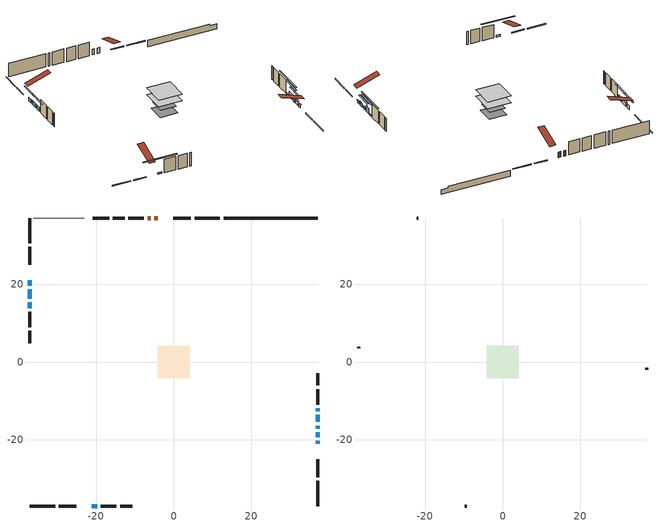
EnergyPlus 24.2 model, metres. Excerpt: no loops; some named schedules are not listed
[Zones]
conditioned space
 floor outside (Floor1 construction): -2.69,-2.69 -2.69,2.69 2.69,2.69 2.69,-2.69 z0.76
 floor adiabatic (AdiabaticFloorConstruction): -4.18,-4.18 -4.18,4.18 4.18,4.18 4.18,-4.18 z3.2
 floor foundation (Slab1 construction): -3.1,-3.1 -3.1,3.1 3.1,3.1 3.1,-3.1 z-1.57
 wall outside (RimJoist1 construction): 11.88,37.08 5.37,37.08 / -37.08,-37.08 -30.56,-37.08 / -37.08,37.08 -37.08,30.56 / 37.08,-37.08 37.08,-30.56 z0.76:1.06
 wall outside (RimJoist2 construction): 4.44,37.08 -0.11,37.08 / -29.63,-37.08 -25.08,-37.08 / -37.08,29.63 -37.08,25.08 / 37.08,-29.63 37.08,-25.08 z0.76:1.06
 wall outside (AdiabaticWallConstruction 1): -4.12,37.08 -5,37.08 / -5.92,37.08 -6.76,37.08 z0.76:2.79
 wall outside (AdiabaticWallConstruction): 37.08,-21.08 37.08,-20.26 z0.76:1.58; -21.08,-37.08 -19.68,-37.08 z0.76:1.37; 37.08,-19.34 37.08,-18.11 / -37.08,18.75 -37.08,16.31 z0.76:1.98; -37.08,21.08 -37.08,19.68 z0.76:2.16; 37.08,-17.19 37.08,-16.37 z0.76:1.73; 37.08,-15.44 37.08,-13.61 z0.76:2.84; -37.08,15.39 -37.08,13.86 z0.76:2.28; 37.08,-12.69 37.08,-11.87 z0.76:1.22
 wall outside (Wall1 construction): -7.68,37.08 -11.67,37.08 / -18.75,-37.08 -14.77,-37.08 / -37.08,12.93 -37.08,8.95 / 37.08,-10.94 37.08,-6.96 z0.76:5.64
 wall outside (Wall2 construction): -12.6,37.08 -15.74,37.08 / -13.84,-37.08 -10.7,-37.08 / -37.08,8.02 -37.08,4.88 / 37.08,-6.03 37.08,-2.89 z0.76:5.64
 wall foundation (FoundationWall1 construction): 12.81,37.08,-1.57 12.81,37.08,0.76 34.65,37.08,0.76 34.65,37.08,0.26 37.08,37.08,0.26 37.08,37.08,-1.57
 wall othersidecoefficients (Wall3 construction): -16.67,37.08 -20.79,37.08 z0.76:5.64
 wall adiabatic (Wall5 construction): -23.09,37.08 -36.15,37.08 z0.76:5.64
 window (WindowConstruction): 37.08,-21.08 37.08,-20.26 z0.76:1.57
 window (WindowConstruction 8): -21.08,-37.08 -19.68,-37.08 z0.76:1.37
 window (WindowConstruction 1): 37.08,-19.33 37.08,-18.12 z0.76:1.98
 window (WindowConstruction 2): -37.08,21.08 -37.08,19.68 z0.76:2.16
 window (WindowConstruction 3): -37.08,18.75 -37.08,16.31 z0.76:1.98
 window (WindowConstruction 4): 37.08,-17.19 37.08,-16.37 z0.76:1.73
 window (WindowConstruction 5): 37.08,-15.44 37.08,-13.62 z0.76:2.84
 window (WindowConstruction 6): -37.08,15.39 -37.08,13.86 z0.76:2.28
 window (WindowConstruction 7): 37.08,-12.69 37.08,-11.87 z0.76:1.22
 door (Door): -4.12,37.08 -5,37.08 z0.76:2.79
 door (Door 1): -5.92,37.08 -6.76,37.08 z0.76:2.79
 ceiling adiabatic (AdiabaticFloorConstruction): 4.18,-4.18 4.18,4.18 -4.18,4.18 -4.18,-4.18 z3.2
attic - vented
 floor to conditioned space (Floor2 construction Reversed): -4.18,-4.18 -4.18,4.18 4.18,4.18 4.18,-4.18 z5.64
 wall outside (Wall4 construction): -21.72,37.08 -22.16,37.08 / -9.77,-37.08 -9.33,-37.08 / -37.08,3.95 -37.08,3.51 / 37.08,-1.96 37.08,-1.52 z0.76:5.64
 roof outside (Roof1 construction): -3.19,37.08,5.64 -3.19,28.94,8.35 -1.04,28.94,8.35 -1.04,37.08,5.64; -22.01,-37.08,5.64 -22.01,-28.94,8.35 -24.15,-28.94,8.35 -24.15,-37.08,5.64; -37.08,22.01,5.64 -28.94,22.01,8.35 -28.94,24.15,8.35 -37.08,24.15,5.64; 37.08,-22.01,5.64 28.94,-22.01,8.35 28.94,-24.15,8.35 37.08,-24.15,5.64
shading: 37.08,-20.06 37.08,-21.28 37.49,-21.28 37.49,-20.06 z1.78; -14.4,-37.08 -26.36,-37.08 -26.36,-37.49 -14.4,-37.49 z6.65; 37.08,-17.91 37.08,-19.54 37.49,-19.54 37.49,-17.91 z2.18; -37.08,17.04 -37.08,23.72 -37.49,23.72 -37.49,17.04 z4.8; -37.08,16.11 -37.08,18.95 -37.49,18.95 -37.49,16.11 z2.18; 37.08,-13.73 37.08,-19.83 37.49,-19.83 37.49,-13.73 z4.37; 37.08,-10.98 37.08,-18.08 37.49,-18.08 37.49,-10.98 z5.48; -37.08,11.22 -37.08,18.02 -37.49,18.02 -37.49,11.22 z4.92; 37.08,-6.59 37.08,-17.97 37.49,-17.97 37.49,-6.59 z6.5
[Building]
Building 1: Terrain=Suburbs
[Site:Location]
Montreal Intl AP_QC: Latitude {deg}=45.47; Longitude {deg}=-73.74; Time Zone {hr}=-5; Elevation {m}=36; Keep Site Location Information=Yes
[Site:GroundTemperature:Shallow]
2.07863, -0.316383, -0.508184, 0.628371, 5.19101, 9.73239, 13.6695, 16.1636, 16.3755, 14.347, 10.5102, 6.10817
[Site:WaterMainsTemperature]
Calculation Method=Schedule; Temperature Schedule=mains temperature schedule
[Material] Roughness=Rough; Thermal Absorptance=0.9
Name | Thickness {m} | Conductivity {W/m-K} | Density {kg/m3} | Specific Heat {J/kg-K} | Solar Absorptance | Visible Absorptance
asphalt or fiberglass shingles | 0.00635 | 0.162714 | 1121.4 | 1465.45 | 0.4 | 0.4
ceiling loosefill ins | 0.169333 | 0.0480833 | 16.02 | 1046.75 | 0.7 | 0.7
ceiling stud and cavity | 0.1397 | 0.0857699 | 65.682 | 1177.47 | 0.7 | 0.7
concrete 4.0 in. | 0.1016 | 1.803125 | 2242.8 | 837.4 | 0.7 | 0.7
concrete 8.0 in. | 0.2032 | 1.803125 | 2242.8 | 837.4 | 0.7 | 0.7
door material | 0.04445 | 0.0451087 | 512.64 | 1214.23 | 0.7 | 0.7
door material 1 | 0.04445 | 0.188738 | 512.64 | 1214.23 | 0.7 | 0.7
exterior vertical ins | 0.0457286 | 0.029427 | 32.04 | 1214.23 | 0.7 | 0.7
floor covering | 0.0127 | 0.0433444 | 54.468 | 1339.84 | 0.6 | 0.6
floor rigid ins; rim joist rigid ins; wall rigid ins | 0.051816 | 0.029427 | 32.04 | 1214.23 | 0.7 | 0.7
floor rigid ins 1; wall rigid ins 2 | 0.512978 | 0.029427 | 32.04 | 1214.23 | 0.7 | 0.7
floor stud and cavity | 0.1397 | 0.0891235 | 92.3553 | 1139.71 | 0.7 | 0.7
floor stud and cavity 1 | 0.1397 | 1.75129 | 37.0049 | 1207.88 | 0.7 | 0.7
furniture material conditioned space 1 | 0.1524 | 0.115458 | 640.8 | 1214.23 | 0.6 | 0.6
gypsum board | 0.0127 | 0.160291 | 801 | 837.4 | 0.6 | 0.6
gypsum board 1 | 0.0127 | 0.160291 | 801 | 837.4 | 0.7 | 0.7
osb sheathing 0.5 in. | 0.0127 | 0.115458 | 512.64 | 1214.23 | 0.7 | 0.7
osb sheathing 0.75 in. | 0.01905 | 0.115458 | 512.64 | 1214.23 | 0.7 | 0.7
osb sheathing 2.0 in. | 0.0508 | 0.115458 | 512.64 | 1214.23 | 0.7 | 0.7
rim joist stud and cavity | 0.0508 | 0.0451784 | 125.044 | 1163.47 | 0.6 | 0.6
rim joist stud and cavity 1 | 0.0508 | 0.0408305 | 125.044 | 1163.47 | 0.6 | 0.6
wall rigid ins 1 | 0.051816 | 0.029427 | 32.04 | 1214.23 | 0.4 | 0.4
wall stud and cavity | 0.1397 | 0.222865 | 139.0536 | 1170.24 | 0.7 | 0.7
wall stud and cavity 1 | 0.1397 | 0.226685 | 139.0536 | 1170.24 | 0.7 | 0.7
wall stud and cavity 2 | 0.1397 | 0.251438 | 139.0536 | 1170.24 | 0.7 | 0.7
wall stud and cavity 3 | 0.0889 | 6.9971 | 50.32683 | 1063.81 | 0.6 | 0.6
wall stud and cavity 4 | 0.1397 | 0.176881 | 139.0536 | 1170.24 | 0.7 | 0.7
wall stud and cavity 5 | 0.0889 | 0.380278 | 52.3479 | 1209.89 | 0.7 | 0.7
wall stud and cavity 6 | 0.0889 | 0.391764 | 83.0341 | 1211.67 | 0.7 | 0.7
wood siding | 0.0254 | 0.102417 | 544.68 | 1172.36 | 0.4 | 0.4
wood siding 1 | 0.00254 | 0.102417 | 544.68 | 1172.36 | 0.4 | 0.4
wood siding 2; wood siding 3; wood siding 4 | 0.0254 | 0.102417 | 544.68 | 1172.36 | 0.7 | 0.7
[WindowMaterial:SimpleGlazingSystem]
Name | U-Factor {W/m2-K} | Solar Heat Gain Coefficient
WindowMaterial | 4.0734 | 0.67
WindowMaterial 1 | 3.667988 | 0.7
WindowMaterial 2 | 3.56351 | 0.7
WindowMaterial 3 | 3.97914 | 0.67
WindowMaterial 4 | 3.355698 | 0.72
WindowMaterial 5 | 3.50276 | 0.71
WindowMaterial 6 | 4.53502 | 0.63
WindowMaterial 7 | 4.03365 | 0.67
[Construction]
AdiabaticFloorConstruction: floor stud and cavity 1, floor rigid ins 1, osb sheathing 0.75 in., floor covering
AdiabaticWallConstruction: wood siding 3, wall rigid ins 2, wall stud and cavity 5, gypsum board
AdiabaticWallConstruction 1: wood siding 4, wall rigid ins 2, wall stud and cavity 5, gypsum board
Door: door material
Door 1: door material 1
Floor1 construction: floor stud and cavity, floor rigid ins, osb sheathing 0.75 in., floor covering
Floor2 construction Reversed: gypsum board, ceiling stud and cavity, ceiling loosefill ins
FoundationWall1 construction: concrete 8.0 in., gypsum board 1
furniture construction conditioned space 1: furniture material conditioned space 1
PartitionWallConstruction: gypsum board, wall stud and cavity 6, gypsum board
RimJoist1 construction: wood siding 2, osb sheathing 2.0 in., rim joist stud and cavity
RimJoist2 construction: wood siding 2, rim joist rigid ins, osb sheathing 2.0 in., rim joist stud and cavity 1
Roof1 construction: asphalt or fiberglass shingles
Slab1 construction: concrete 4.0 in.
Wall1 construction: wood siding, wall rigid ins, osb sheathing 0.5 in., wall stud and cavity, gypsum board
Wall2 construction: wood siding, wall rigid ins, osb sheathing 0.5 in., wall stud and cavity 1, gypsum board
Wall3 construction: wall rigid ins 1, osb sheathing 0.5 in., wall stud and cavity 2, gypsum board
Wall4 construction: wood siding 1, wall stud and cavity 3
Wall5 construction: wall rigid ins 1, osb sheathing 0.5 in., wall stud and cavity 4, gypsum board
WindowConstruction: WindowMaterial
WindowConstruction 1; WindowConstruction 3: WindowMaterial 1
WindowConstruction 2: WindowMaterial 2
WindowConstruction 4: WindowMaterial 3
WindowConstruction 5: WindowMaterial 4
WindowConstruction 6: WindowMaterial 5
WindowConstruction 7: WindowMaterial 6
WindowConstruction 8: WindowMaterial 7
[Zone] Multiplier=1; Part of Total Floor Area=Yes
Name | Volume {m3}
attic - vented | 30.7745
conditioned space | 367.8
[Space]
Name | Zone | Volume {m3}
attic - vented 1 | attic - vented | 30.7745
conditioned space 1 | conditioned space | 367.8
[ZoneInfiltration:EffectiveLeakageArea]
infil attic - vented 1: Zone or Space=attic - vented 1; Schedule=Always On Discrete; Effective Air Leakage Area {cm2}=2794.4; Stack Coefficient=0.000527826; Wind Coefficient=1.55226e-05
[ZoneMixing]
whole house fan mix: Zone or Space=attic - vented; Schedule=Always On Continuous; Design Flow Rate Calculation Method=Flow/Zone; Design Flow Rate {m3/s}=0; Source Zone or Space=conditioned space
[SurfaceProperty:ExposedFoundationPerimeter]
Slab1: Exposed Perimeter Calculation Method=TotalExposedPerimeter; Total Exposed Perimeter {m}=24.265
[SurfaceProperty:OtherSideCoefficients]
other non-freezing space: Combined Convective/Radiative Film Coefficient {W/m2-K}=8.35; Constant Temperature Coefficient=1; External Dry-Bulb Temperature Coefficient=0; Ground Temperature Coefficient=0; Wind Speed Coefficient=0; Zone Air Temperature Coefficient=0; Constant Temperature Schedule=other non-freezing space; Previous Other Side Temperature Coefficient=0
[InternalMass] Zone or ZoneList=conditioned space; Space or SpaceList=conditioned space 1
Name | Construction | Surface Area {m2}
furniture mass conditioned space 1 | furniture construction conditioned space 1 | 54.9043
partition wall mass | PartitionWallConstruction | 137.261
[Lights]
interior lighting: Zone or ZoneList or Space or SpaceList=conditioned space 1; Schedule=interior lighting schedule; Design Level Calculation Method=LightingLevel; Lighting Level {W}=343.2; Return Air Fraction=0; Fraction Radiant=0.6; Fraction Visible=0.2; Fraction Replaceable=1
[People]
occupants: Zone or ZoneList or Space or SpaceList=conditioned space 1; Number of People Schedule=occupants schedule; Number of People Calculation Method=People; Number of People=3; Fraction Radiant=0.314171; Sensible Heat Fraction=0.56303; Activity Level Schedule=occupants activity schedule; Carbon Dioxide Generation Rate {m3/s-W}=0; Enable ASHRAE 55 Comfort Warnings=No; Mean Radiant Temperature Calculation Type=EnclosureAveraged
[ElectricEquipment] Zone or ZoneList or Space or SpaceList=conditioned space 1; Design Level Calculation Method=EquipmentLevel
Name | Schedule | Design Level {W} | Fraction Latent | Fraction Radiant | Fraction Lost
clothes dryer | clothes dryer schedule | 140.772 | 0.015 | 0.081 | 0.85
clothes washer | clothes washer schedule | 32.1985 | 0.03 | 0.162 | 0.7
cooking range | cooking range schedule | 208.969 | 0.08 | 0.432 | 0.2
dishwasher | dishwasher schedule | 66.8632 | 0.3 | 0.18 | 0.4
fridge | fridge schedule | 72.9452 | 0 | 0.6 | 0
mech vent bath fan 0 | mech vent bath fan 0 schedule | 50.2 | 0 | 0 | 1
mech vent house fan | mech vent house fan schedule | 0.95 | 0 | 0 | 1
mech vent house fan cfis | mech vent house fan cfis schedule | 0 | 0 | 0 | 0
mech vent range fan 0 | mech vent range fan 0 schedule | 57 | 0 | 0 | 1
misc plug loads | misc plug loads schedule | 494.7 | 0.045 | 0.513 | 0.1
whole house fan | Always On Discrete | 0 | 0 | 0 | 1
[OtherEquipment] Zone or ZoneList or Space or SpaceList=conditioned space 1; Design Level Calculation Method=EquipmentLevel
Name | Fuel Type | Schedule | Design Level {W} | Fraction Latent | Fraction Radiant | Fraction Lost
clothes dryer 1 | Electricity | clothes dryer schedule | 0 | 0.015 | 0.081 | 0.85
cooking range 1 | Electricity | cooking range schedule | 0 | 0.08 | 0.432 | 0.2
general water use latent | None | general water use schedule | 59.3978 | 1 | 0 | 0
general water use sensible | None | general water use schedule | -58.539 | 0 | 0.6 | 0
mech vent house fan latent load | None | Always On Discrete | 0 | 1 | 0 | 0
mech vent house fan sensible load | None | Always On Discrete | 0 | 0 | 0 | 0
water heater energy adjustment1 | Electricity | Always On Discrete | 0.01 | 0 | 0 | 1
[ZoneInfiltration:DesignFlowRate] Zone or ZoneList or Space or SpaceList=conditioned space 1; Schedule=Always On Discrete; Design Flow Rate Calculation Method=Flow/Zone; Design Flow Rate {m3/s}=0
infil flow; natural vent flow; whole house fan flow
[Foundation:Kiva]
Foundation Kiva 1: Initial Indoor Air Temperature {C}=18; Wall Height Above Grade {m}=0.760019; Wall Depth Below Slab {m}=0.2032; Custom Block Material Name 1=exterior vertical ins; Custom Block Depth 1 {m}=2.33001; Custom Block X Position 1 {m}=0.2159; Custom Block Z Position 1 {m}=0
[Foundation:Kiva:Settings]
Soil Conductivity {W/m-K}=0.849921; Soil Density {kg/m3}=1842.3; Soil Specific Heat {J/kg-K}=418.7; Ground Solar Absorptivity=0.9; Ground Thermal Absorptivity=0.9; Ground Surface Roughness {m}=0.03; Far-Field Width {m}=40; Deep-Ground Boundary Condition=ZeroFlux; Deep-Ground Depth {m}=40; Minimum Cell Dimension {m}=0.2; Maximum Cell Growth Coefficient=3; Simulation Timestep=Timestep
[Exterior:Lights]
exterior lighting: Schedule=exterior lighting schedule; Design Level {W}=75.6
[Schedule:Constant]
Name | Hourly Value
Always On Continuous; mech vent house fan schedule; mech vent house fan cfis schedule; Always On Discrete | 1
other non-freezing space; fridge schedule | 0
occupants activity schedule | 117.228
[Schedule:Week:Daily]
interior lighting schedule Week Rule - Jan1-Jan27: interior lighting schedule day, interior lighting schedule day, interior lighting schedule day, interior lighting schedule day, interior lighting schedule day, interior lighting schedule day, interior lighting schedule day, interior lighting schedule default day, interior lighting schedule default day, interior lighting schedule default day, interior lighting schedule default day, interior lighting schedule default day
interior lighting schedule Week Rule - Jan28-Feb3: interior lighting schedule day, interior lighting schedule day, interior lighting schedule day, interior lighting schedule day, interior lighting schedule day 1, interior lighting schedule day 1, interior lighting schedule day 1, interior lighting schedule default day, interior lighting schedule default day, interior lighting schedule default day, interior lighting schedule default day, interior lighting schedule default day
interior lighting schedule Week Rule - Feb4-Feb24: interior lighting schedule day 1, interior lighting schedule day 1, interior lighting schedule day 1, interior lighting schedule day 1, interior lighting schedule day 1, interior lighting schedule day 1, interior lighting schedule day 1, interior lighting schedule default day, interior lighting schedule default day, interior lighting schedule default day, interior lighting schedule default day, interior lighting schedule default day
interior lighting schedule Week Rule - Feb25-Mar3: interior lighting schedule day 1, interior lighting schedule day 1, interior lighting schedule day 1, interior lighting schedule day 1, interior lighting schedule day 2, interior lighting schedule day 2, interior lighting schedule day 2, interior lighting schedule default day, interior lighting schedule default day, interior lighting schedule default day, interior lighting schedule default day, interior lighting schedule default day
interior lighting schedule Week Rule - Mar4-Mar31: interior lighting schedule day 2, interior lighting schedule day 2, interior lighting schedule day 2, interior lighting schedule day 2, interior lighting schedule day 2, interior lighting schedule day 2, interior lighting schedule day 2, interior lighting schedule default day, interior lighting schedule default day, interior lighting schedule default day, interior lighting schedule default day, interior lighting schedule default day
interior lighting schedule Week Rule - Apr1-Apr28: interior lighting schedule day 3, interior lighting schedule day 3, interior lighting schedule day 3, interior lighting schedule day 3, interior lighting schedule day 3, interior lighting schedule day 3, interior lighting schedule day 3, interior lighting schedule default day, interior lighting schedule default day, interior lighting schedule default day, interior lighting schedule default day, interior lighting schedule default day
interior lighting schedule Week Rule - Apr29-May5: interior lighting schedule day 3, interior lighting schedule day 3, interior lighting schedule day 4, interior lighting schedule day 4, interior lighting schedule day 4, interior lighting schedule day 4, interior lighting schedule day 4, interior lighting schedule default day, interior lighting schedule default day, interior lighting schedule default day, interior lighting schedule default day, interior lighting schedule default day
interior lighting schedule Week Rule - May6-May26: interior lighting schedule day 4, interior lighting schedule day 4, interior lighting schedule day 4, interior lighting schedule day 4, interior lighting schedule day 4, interior lighting schedule day 4, interior lighting schedule day 4, interior lighting schedule default day, interior lighting schedule default day, interior lighting schedule default day, interior lighting schedule default day, interior lighting schedule default day
interior lighting schedule Week Rule - May27-Jun2: interior lighting schedule day 4, interior lighting schedule day 4, interior lighting schedule day 4, interior lighting schedule day 4, interior lighting schedule day 4, interior lighting schedule day 5, interior lighting schedule day 5, interior lighting schedule default day, interior lighting schedule default day, interior lighting schedule default day, interior lighting schedule default day, interior lighting schedule default day
interior lighting schedule Week Rule - Jun3-Jun30: interior lighting schedule day 5, interior lighting schedule day 5, interior lighting schedule day 5, interior lighting schedule day 5, interior lighting schedule day 5, interior lighting schedule day 5, interior lighting schedule day 5, interior lighting schedule default day, interior lighting schedule default day, interior lighting schedule default day, interior lighting schedule default day, interior lighting schedule default day
interior lighting schedule Week Rule - Jul1-Jul28: interior lighting schedule day 6, interior lighting schedule day 6, interior lighting schedule day 6, interior lighting schedule day 6, interior lighting schedule day 6, interior lighting schedule day 6, interior lighting schedule day 6, interior lighting schedule default day, interior lighting schedule default day, interior lighting schedule default day, interior lighting schedule default day, interior lighting schedule default day
interior lighting schedule Week Rule - Jul29-Aug4: interior lighting schedule day 6, interior lighting schedule day 6, interior lighting schedule day 6, interior lighting schedule day 7, interior lighting schedule day 7, interior lighting schedule day 7, interior lighting schedule day 7, interior lighting schedule default day, interior lighting schedule default day, interior lighting schedule default day, interior lighting schedule default day, interior lighting schedule default day
interior lighting schedule Week Rule - Aug5-Aug25: interior lighting schedule day 7, interior lighting schedule day 7, interior lighting schedule day 7, interior lighting schedule day 7, interior lighting schedule day 7, interior lighting schedule day 7, interior lighting schedule day 7, interior lighting schedule default day, interior lighting schedule default day, interior lighting schedule default day, interior lighting schedule default day, interior lighting schedule default day
interior lighting schedule Week Rule - Aug26-Sep1: interior lighting schedule day 7, interior lighting schedule day 7, interior lighting schedule day 7, interior lighting schedule day 7, interior lighting schedule day 7, interior lighting schedule day 7, interior lighting schedule day 8, interior lighting schedule default day, interior lighting schedule default day, interior lighting schedule default day, interior lighting schedule default day, interior lighting schedule default day
interior lighting schedule Week Rule - Sep2-Sep29: interior lighting schedule day 8, interior lighting schedule day 8, interior lighting schedule day 8, interior lighting schedule day 8, interior lighting schedule day 8, interior lighting schedule day 8, interior lighting schedule day 8, interior lighting schedule default day, interior lighting schedule default day, interior lighting schedule default day, interior lighting schedule default day, interior lighting schedule default day
interior lighting schedule Week Rule - Sep30-Oct6: interior lighting schedule day 8, interior lighting schedule day 9, interior lighting schedule day 9, interior lighting schedule day 9, interior lighting schedule day 9, interior lighting schedule day 9, interior lighting schedule day 9, interior lighting schedule default day, interior lighting schedule default day, interior lighting schedule default day, interior lighting schedule default day, interior lighting schedule default day
interior lighting schedule Week Rule - Oct7-Oct27: interior lighting schedule day 9, interior lighting schedule day 9, interior lighting schedule day 9, interior lighting schedule day 9, interior lighting schedule day 9, interior lighting schedule day 9, interior lighting schedule day 9, interior lighting schedule default day, interior lighting schedule default day, interior lighting schedule default day, interior lighting schedule default day, interior lighting schedule default day
interior lighting schedule Week Rule - Oct28-Nov3: interior lighting schedule day 9, interior lighting schedule day 9, interior lighting schedule day 9, interior lighting schedule day 9, interior lighting schedule day 10, interior lighting schedule day 10, interior lighting schedule day 10, interior lighting schedule default day, interior lighting schedule default day, interior lighting schedule default day, interior lighting schedule default day, interior lighting schedule default day
interior lighting schedule Week Rule - Nov4-Nov24: interior lighting schedule day 10, interior lighting schedule day 10, interior lighting schedule day 10, interior lighting schedule day 10, interior lighting schedule day 10, interior lighting schedule day 10, interior lighting schedule day 10, interior lighting schedule default day, interior lighting schedule default day, interior lighting schedule default day, interior lighting schedule default day, interior lighting schedule default day
interior lighting schedule Week Rule - Nov25-Dec1: interior lighting schedule day 10, interior lighting schedule day 10, interior lighting schedule day 10, interior lighting schedule day 10, interior lighting schedule day 10, interior lighting schedule day 10, interior lighting schedule day 11, interior lighting schedule default day, interior lighting schedule default day, interior lighting schedule default day, interior lighting schedule default day, interior lighting schedule default day
interior lighting schedule Week Rule - Dec2-Dec31: interior lighting schedule day 11, interior lighting schedule day 11, interior lighting schedule day 11, interior lighting schedule day 11, interior lighting schedule day 11, interior lighting schedule day 11, interior lighting schedule day 11, interior lighting schedule default day, interior lighting schedule default day, interior lighting schedule default day, interior lighting schedule default day, interior lighting schedule default day
occupants schedule Week Rule - Jan1-Dec31: occupants schedule day, occupants schedule day, occupants schedule day, occupants schedule day, occupants schedule day, occupants schedule day, occupants schedule day, occupants schedule default day, occupants schedule default day, occupants schedule default day, occupants schedule default day, occupants schedule default day
clothes dryer schedule Week Rule - Jan1-Dec31: clothes dryer schedule day, clothes dryer schedule day, clothes dryer schedule day, clothes dryer schedule day, clothes dryer schedule day, clothes dryer schedule day, clothes dryer schedule day, clothes dryer schedule default day, clothes dryer schedule default day, clothes dryer schedule default day, clothes dryer schedule default day, clothes dryer schedule default day
clothes washer schedule Week Rule - Jan1-Dec31: clothes washer schedule day, clothes washer schedule day, clothes washer schedule day, clothes washer schedule day, clothes washer schedule day, clothes washer schedule day, clothes washer schedule day, clothes washer schedule default day, clothes washer schedule default day, clothes washer schedule default day, clothes washer schedule default day, clothes washer schedule default day
cooking range schedule Week Rule - Jan1-Dec31: cooking range schedule day, cooking range schedule day, cooking range schedule day, cooking range schedule day, cooking range schedule day, cooking range schedule day, cooking range schedule day, cooking range schedule default day, cooking range schedule default day, cooking range schedule default day, cooking range schedule default day, cooking range schedule default day
dishwasher schedule Week Rule - Jan1-Dec31: dishwasher schedule day, dishwasher schedule day, dishwasher schedule day, dishwasher schedule day, dishwasher schedule day, dishwasher schedule day, dishwasher schedule day, dishwasher schedule default day, dishwasher schedule default day, dishwasher schedule default day, dishwasher schedule default day, dishwasher schedule default day
mech vent bath fan 0 schedule Week Rule - Jan1-Dec31: mech vent bath fan 0 schedule day, mech vent bath fan 0 schedule day, mech vent bath fan 0 schedule day, mech vent bath fan 0 schedule day, mech vent bath fan 0 schedule day, mech vent bath fan 0 schedule day, mech vent bath fan 0 schedule day, mech vent bath fan 0 schedule default day, mech vent bath fan 0 schedule default day, mech vent bath fan 0 schedule default day, mech vent bath fan 0 schedule default day, mech vent bath fan 0 schedule default day
mech vent range fan 0 schedule Week Rule - Jan1-Dec31: mech vent range fan 0 schedule day, mech vent range fan 0 schedule day, mech vent range fan 0 schedule day, mech vent range fan 0 schedule day, mech vent range fan 0 schedule day, mech vent range fan 0 schedule day, mech vent range fan 0 schedule day, mech vent range fan 0 schedule default day, mech vent range fan 0 schedule default day, mech vent range fan 0 schedule default day, mech vent range fan 0 schedule default day, mech vent range fan 0 schedule default day
misc plug loads schedule Week Rule - Jan1-Dec31: misc plug loads schedule day, misc plug loads schedule day, misc plug loads schedule day, misc plug loads schedule day, misc plug loads schedule day, misc plug loads schedule day, misc plug loads schedule day, misc plug loads schedule default day, misc plug loads schedule default day, misc plug loads schedule default day, misc plug loads schedule default day, misc plug loads schedule default day
general water use schedule Week Rule - Jan1-Dec31: general water use schedule day, general water use schedule day, general water use schedule day, general water use schedule day, general water use schedule day, general water use schedule day, general water use schedule day, general water use schedule default day, general water use schedule default day, general water use schedule default day, general water use schedule default day, general water use schedule default day
exterior lighting schedule Week Rule - Jan1-Jan27: exterior lighting schedule day, exterior lighting schedule day, exterior lighting schedule day, exterior lighting schedule day, exterior lighting schedule day, exterior lighting schedule day, exterior lighting schedule day, exterior lighting schedule default day, exterior lighting schedule default day, exterior lighting schedule default day, exterior lighting schedule default day, exterior lighting schedule default day
exterior lighting schedule Week Rule - Jan28-Feb3: exterior lighting schedule day, exterior lighting schedule day, exterior lighting schedule day, exterior lighting schedule day, exterior lighting schedule day 1, exterior lighting schedule day 1, exterior lighting schedule day 1, exterior lighting schedule default day, exterior lighting schedule default day, exterior lighting schedule default day, exterior lighting schedule default day, exterior lighting schedule default day
exterior lighting schedule Week Rule - Feb4-Feb24: exterior lighting schedule day 1, exterior lighting schedule day 1, exterior lighting schedule day 1, exterior lighting schedule day 1, exterior lighting schedule day 1, exterior lighting schedule day 1, exterior lighting schedule day 1, exterior lighting schedule default day, exterior lighting schedule default day, exterior lighting schedule default day, exterior lighting schedule default day, exterior lighting schedule default day
exterior lighting schedule Week Rule - Feb25-Mar3: exterior lighting schedule day 1, exterior lighting schedule day 1, exterior lighting schedule day 1, exterior lighting schedule day 1, exterior lighting schedule day 2, exterior lighting schedule day 2, exterior lighting schedule day 2, exterior lighting schedule default day, exterior lighting schedule default day, exterior lighting schedule default day, exterior lighting schedule default day, exterior lighting schedule default day
exterior lighting schedule Week Rule - Mar4-Mar31: exterior lighting schedule day 2, exterior lighting schedule day 2, exterior lighting schedule day 2, exterior lighting schedule day 2, exterior lighting schedule day 2, exterior lighting schedule day 2, exterior lighting schedule day 2, exterior lighting schedule default day, exterior lighting schedule default day, exterior lighting schedule default day, exterior lighting schedule default day, exterior lighting schedule default day
exterior lighting schedule Week Rule - Apr1-Apr28: exterior lighting schedule day 3, exterior lighting schedule day 3, exterior lighting schedule day 3, exterior lighting schedule day 3, exterior lighting schedule day 3, exterior lighting schedule day 3, exterior lighting schedule day 3, exterior lighting schedule default day, exterior lighting schedule default day, exterior lighting schedule default day, exterior lighting schedule default day, exterior lighting schedule default day
exterior lighting schedule Week Rule - Apr29-May5: exterior lighting schedule day 3, exterior lighting schedule day 3, exterior lighting schedule day 4, exterior lighting schedule day 4, exterior lighting schedule day 4, exterior lighting schedule day 4, exterior lighting schedule day 4, exterior lighting schedule default day, exterior lighting schedule default day, exterior lighting schedule default day, exterior lighting schedule default day, exterior lighting schedule default day
exterior lighting schedule Week Rule - May6-May26: exterior lighting schedule day 4, exterior lighting schedule day 4, exterior lighting schedule day 4, exterior lighting schedule day 4, exterior lighting schedule day 4, exterior lighting schedule day 4, exterior lighting schedule day 4, exterior lighting schedule default day, exterior lighting schedule default day, exterior lighting schedule default day, exterior lighting schedule default day, exterior lighting schedule default day
exterior lighting schedule Week Rule - May27-Jun2: exterior lighting schedule day 4, exterior lighting schedule day 4, exterior lighting schedule day 4, exterior lighting schedule day 4, exterior lighting schedule day 4, exterior lighting schedule day 5, exterior lighting schedule day 5, exterior lighting schedule default day, exterior lighting schedule default day, exterior lighting schedule default day, exterior lighting schedule default day, exterior lighting schedule default day
exterior lighting schedule Week Rule - Jun3-Jun30: exterior lighting schedule day 5, exterior lighting schedule day 5, exterior lighting schedule day 5, exterior lighting schedule day 5, exterior lighting schedule day 5, exterior lighting schedule day 5, exterior lighting schedule day 5, exterior lighting schedule default day, exterior lighting schedule default day, exterior lighting schedule default day, exterior lighting schedule default day, exterior lighting schedule default day
exterior lighting schedule Week Rule - Jul1-Jul28: exterior lighting schedule day 6, exterior lighting schedule day 6, exterior lighting schedule day 6, exterior lighting schedule day 6, exterior lighting schedule day 6, exterior lighting schedule day 6, exterior lighting schedule day 6, exterior lighting schedule default day, exterior lighting schedule default day, exterior lighting schedule default day, exterior lighting schedule default day, exterior lighting schedule default day
exterior lighting schedule Week Rule - Jul29-Aug4: exterior lighting schedule day 6, exterior lighting schedule day 6, exterior lighting schedule day 6, exterior lighting schedule day 7, exterior lighting schedule day 7, exterior lighting schedule day 7, exterior lighting schedule day 7, exterior lighting schedule default day, exterior lighting schedule default day, exterior lighting schedule default day, exterior lighting schedule default day, exterior lighting schedule default day
exterior lighting schedule Week Rule - Aug5-Aug25: exterior lighting schedule day 7, exterior lighting schedule day 7, exterior lighting schedule day 7, exterior lighting schedule day 7, exterior lighting schedule day 7, exterior lighting schedule day 7, exterior lighting schedule day 7, exterior lighting schedule default day, exterior lighting schedule default day, exterior lighting schedule default day, exterior lighting schedule default day, exterior lighting schedule default day
exterior lighting schedule Week Rule - Aug26-Sep1: exterior lighting schedule day 7, exterior lighting schedule day 7, exterior lighting schedule day 7, exterior lighting schedule day 7, exterior lighting schedule day 7, exterior lighting schedule day 7, exterior lighting schedule day 8, exterior lighting schedule default day, exterior lighting schedule default day, exterior lighting schedule default day, exterior lighting schedule default day, exterior lighting schedule default day
exterior lighting schedule Week Rule - Sep2-Sep29: exterior lighting schedule day 8, exterior lighting schedule day 8, exterior lighting schedule day 8, exterior lighting schedule day 8, exterior lighting schedule day 8, exterior lighting schedule day 8, exterior lighting schedule day 8, exterior lighting schedule default day, exterior lighting schedule default day, exterior lighting schedule default day, exterior lighting schedule default day, exterior lighting schedule default day
[Schedule:Year]
interior lighting schedule: interior lighting schedule Week Rule - Jan1-Jan27, 1, 1, 1, 27, interior lighting schedule Week Rule - Jan28-Feb3, 1, 28, 2, 3, interior lighting schedule Week Rule - Feb4-Feb24, 2, 4, 2, 24, interior lighting schedule Week Rule - Feb25-Mar3, 2, 25, 3, 3, interior lighting schedule Week Rule - Mar4-Mar31, 3, 4, 3, 31, interior lighting schedule Week Rule - Apr1-Apr28, 4, 1, 4, 28, interior lighting schedule Week Rule - Apr29-May5, 4, 29, 5, 5, interior lighting schedule Week Rule - May6-May26, 5, 6, 5, 26, interior lighting schedule Week Rule - May27-Jun2, 5, 27, 6, 2, interior lighting schedule Week Rule - Jun3-Jun30, 6, 3, 6, 30, interior lighting schedule Week Rule - Jul1-Jul28, 7, 1, 7, 28, interior lighting schedule Week Rule - Jul29-Aug4, 7, 29, 8, 4, interior lighting schedule Week Rule - Aug5-Aug25, 8, 5, 8, 25, interior lighting schedule Week Rule - Aug26-Sep1, 8, 26, 9, 1, interior lighting schedule Week Rule - Sep2-Sep29, 9, 2, 9, 29, interior lighting schedule Week Rule - Sep30-Oct6, 9, 30, 10, 6, interior lighting schedule Week Rule - Oct7-Oct27, 10, 7, 10, 27, interior lighting schedule Week Rule - Oct28-Nov3, 10, 28, 11, 3, interior lighting schedule Week Rule - Nov4-Nov24, 11, 4, 11, 24, interior lighting schedule Week Rule - Nov25-Dec1, 11, 25, 12, 1, interior lighting schedule Week Rule - Dec2-Dec31, 12, 2, 12, 31
occupants schedule: occupants schedule Week Rule - Jan1-Dec31, 1, 1, 12, 31
clothes dryer schedule: clothes dryer schedule Week Rule - Jan1-Dec31, 1, 1, 12, 31
clothes washer schedule: clothes washer schedule Week Rule - Jan1-Dec31, 1, 1, 12, 31
cooking range schedule: cooking range schedule Week Rule - Jan1-Dec31, 1, 1, 12, 31
dishwasher schedule: dishwasher schedule Week Rule - Jan1-Dec31, 1, 1, 12, 31
mech vent bath fan 0 schedule: mech vent bath fan 0 schedule Week Rule - Jan1-Dec31, 1, 1, 12, 31
mech vent range fan 0 schedule: mech vent range fan 0 schedule Week Rule - Jan1-Dec31, 1, 1, 12, 31
misc plug loads schedule: misc plug loads schedule Week Rule - Jan1-Dec31, 1, 1, 12, 31
general water use schedule: general water use schedule Week Rule - Jan1-Dec31, 1, 1, 12, 31
exterior lighting schedule: exterior lighting schedule Week Rule - Jan1-Jan27, 1, 1, 1, 27, exterior lighting schedule Week Rule - Jan28-Feb3, 1, 28, 2, 3, exterior lighting schedule Week Rule - Feb4-Feb24, 2, 4, 2, 24, exterior lighting schedule Week Rule - Feb25-Mar3, 2, 25, 3, 3, exterior lighting schedule Week Rule - Mar4-Mar31, 3, 4, 3, 31, exterior lighting schedule Week Rule - Apr1-Apr28, 4, 1, 4, 28, exterior lighting schedule Week Rule - Apr29-May5, 4, 29, 5, 5, exterior lighting schedule Week Rule - May6-May26, 5, 6, 5, 26, exterior lighting schedule Week Rule - May27-Jun2, 5, 27, 6, 2, exterior lighting schedule Week Rule - Jun3-Jun30, 6, 3, 6, 30, exterior lighting schedule Week Rule - Jul1-Jul28, 7, 1, 7, 28, exterior lighting schedule Week Rule - Jul29-Aug4, 7, 29, 8, 4, exterior lighting schedule Week Rule - Aug5-Aug25, 8, 5, 8, 25, exterior lighting schedule Week Rule - Aug26-Sep1, 8, 26, 9, 1, exterior lighting schedule Week Rule - Sep2-Sep29, 9, 2, 9, 29, exterior lighting schedule Week Rule - Sep30-Oct6, 9, 30, 10, 6, exterior lighting schedule Week Rule - Oct7-Oct27, 10, 7, 10, 27, exterior lighting schedule Week Rule - Oct28-Nov3, 10, 28, 11, 3, exterior lighting schedule Week Rule - Nov4-Nov24, 11, 4, 11, 24, exterior lighting schedule Week Rule - Nov25-Dec1, 11, 25, 12, 1, exterior lighting schedule Week Rule - Dec2-Dec31, 12, 2, 12, 31
[Schedule:Compact]
mains temperature schedule: Through: 01/01, For: AllDays, Until: 24:00, 6.56833, Through: 01/02, For: AllDays, Until: 24:00, 6.48722, Through: 01/03, For: AllDays, Until: 24:00, 6.40722, Through: 01/04, For: AllDays, Until: 24:00, 6.32889, Through: 01/05, For: AllDays, Until: 24:00, 6.25167, Through: 01/06, For: AllDays, Until: 24:00, 6.17611, Through: 01/07, For: AllDays, Until: 24:00, 6.10222, Through: 01/08, For: AllDays, Until: 24:00, 6.02944, Through: 01/09, For: AllDays, Until: 24:00, 5.95833, Through: 01/10, For: AllDays, Until: 24:00, 5.88889, Through: 01/11, For: AllDays, Until: 24:00, 5.82056, Through: 01/12, For: AllDays, Until: 24:00, 5.75444, Through: 01/13, For: AllDays, Until: 24:00, 5.68944, Through: 01/14, For: AllDays, Until: 24:00, 5.62611, Through: 01/15, For: AllDays, Until: 24:00, 5.56444, Through: 01/16, For: AllDays, Until: 24:00, 5.50444, Through: 01/17, For: AllDays, Until: 24:00, 5.44611, Through: 01/18, For: AllDays, Until: 24:00, 5.38944, Through: 01/19, For: AllDays, Until: 24:00, 5.33389, Through: 01/20, For: AllDays, Until: 24:00, 5.28111, Through: 01/21, For: AllDays, Until: 24:00, 5.22944, Through: 01/22, For: AllDays, Until: 24:00, 5.17944, Through: 01/23, For: AllDays, Until: 24:00, 5.13111, Through: 01/24, For: AllDays, Until: 24:00, 5.085, Through: 01/25, For: AllDays, Until: 24:00, 5.04056, Through: 01/26, For: AllDays, Until: 24:00, 4.99778, Through: 01/27, For: AllDays, Until: 24:00, 4.95667, Through: 01/28, For: AllDays, Until: 24:00, 4.91778, Through: 01/29, For: AllDays, Until: 24:00, 4.88056, Through: 01/30, For: AllDays, Until: 24:00, 4.845, Through: 01/31, For: AllDays, Until: 24:00, 4.81167, Through: 02/01, For: AllDays, Until: 24:00, 4.77944, Through: 02/02, For: AllDays, Until: 24:00, 4.75, Through: 02/03, For: AllDays, Until: 24:00, 4.72167, Through: 02/04, For: AllDays, Until: 24:00, 4.69611, Through: 02/05, For: AllDays, Until: 24:00, 4.67167, Through: 02/06, For: AllDays, Until: 24:00, 4.64944, Through: 02/07, For: AllDays, Until: 24:00, 4.62889, Through: 02/08, For: AllDays, Until: 24:00, 4.61056, Through: 02/09, For: AllDays, Until: 24:00, 4.59389, Through: 02/10, For: AllDays, Until: 24:00, 4.57944, Through: 02/11, For: AllDays, Until: 24:00, 4.56667, Through: 02/12, For: AllDays, Until: 24:00, 4.55611, Through: 02/13, For: AllDays, Until: 24:00, 4.54722, Through: 02/14, For: AllDays, Until: 24:00, 4.54056, Through: 02/15, For: AllDays, Until: 24:00, 4.53556, Through: 02/16, For: AllDays, Until: 24:00, 4.53278, Through: 02/17, For: AllDays, Until: 24:00, 4.53167, Through: 02/18, For: AllDays, Until: 24:00, 4.53278, Through: 02/19, For: AllDays, Until: 24:00, 4.53556, Through: 02/20, For: AllDays, Until: 24:00, 4.54056, Through: 02/21, For: AllDays, Until: 24:00, 4.54722, Through: 02/22, For: AllDays, Until: 24:00, 4.55611, Through: 02/23, For: AllDays, Until: 24:00, 4.56667, Through: 02/24, For: AllDays, Until: 24:00, 4.57944, Through: 02/25, For: AllDays, Until: 24:00, 4.59389, Through: 02/26, For: AllDays, Until: 24:00, 4.61056, Through: 02/27, For: AllDays, Until: 24:00, 4.62889, Through: 02/28, For: AllDays, Until: 24:00, 4.64889, Through: 03/01, For: AllDays, Until: 24:00, 4.67111, Through: 03/02, For: AllDays, Until: 24:00, 4.69556, Through: 03/03, For: AllDays, Until: 24:00, 4.72167, Through: 03/04, For: AllDays, Until: 24:00, 4.74944, Through: 03/05, For: AllDays, Until: 24:00, 4.77944, Through: 03/06, For: AllDays, Until: 24:00, 4.81111, Through: 03/07, For: AllDays, Until: 24:00, 4.84444, Through: 03/08, For: AllDays, Until: 24:00, 4.88, Through: 03/09, For: AllDays, Until: 24:00, 4.91722, Through: 03/10, For: AllDays, Until: 24:00, 4.95611, Through: 03/11, For: AllDays, Until: 24:00, 4.99722, Through: 03/12, For: AllDays, Until: 24:00, 5.04, Through: 03/13, For: AllDays, Until: 24:00, 5.08444, Through: 03/14, For: AllDays, Until: 24:00, 5.13056, Through: 03/15, For: AllDays, Until: 24:00, 5.17889, Through: 03/16, For: AllDays, Until: 24:00, 5.22833, Through: 03/17, For: AllDays, Until: 24:00, 5.28, Through: 03/18, For: AllDays, Until: 24:00, 5.33333, Through: 03/19, For: AllDays, Until: 24:00, 5.38833, Through: 03/20, For: AllDays, Until: 24:00, 5.445, Through: 03/21, For: AllDays, Until: 24:00, 5.50333, Through: 03/22, For: AllDays, Until: 24:00, 5.56333, Through: 03/23, For: AllDays, Until: 24:00, 5.625, Through: 03/24, For: AllDays, Until: 24:00, 5.68833, Through: 03/25, For: AllDays, Until: 24:00, 5.75333, Through: 03/26, For: AllDays, Until: 24:00, 5.81944, Through: 03/27, For: AllDays, Until: 24:00, 5.88778, Through: 03/28, For: AllDays, Until: 24:00, 5.95722, Through: 03/29, For: AllDays, Until: 24:00, 6.02833, Through: 03/30, For: AllDays, Until: 24:00, 6.10111, Through: 03/31, For: AllDays, Until: 24:00, 6.175, Through: 04/01, For: AllDays, Until: 24:00, 6.25056, Through: 04/02, For: AllDays, Until: 24:00, 6.32778, Through: 04/03, For: AllDays, Until: 24:00, 6.40611, Through: 04/04, For: AllDays, Until: 24:00, 6.48556, Through: 04/05, For: AllDays, Until: 24:00, 6.56722, Through: 04/06, For: AllDays, Until: 24:00, 6.64944, Through: 04/07, For: AllDays, Until: 24:00, 6.73333, Through: 04/08, For: AllDays, Until: 24:00, 6.81833, Through: 04/09, For: AllDays, Until: 24:00, 6.905, Through: 04/10, For: AllDays, Until: 24:00, 6.99278, Through: 04/11, For: AllDays, Until: 24:00, 7.08111, Through: 04/12, For: AllDays, Until: 24:00, 7.17167, Through: 04/13, For: AllDays, Until: 24:00, 7.26278, Through: 04/14, For: AllDays, Until: 24:00, 7.355, Through: 04/15, For: AllDays, Until: 24:00, 7.44833, Through: 04/16, For: AllDays, Until: 24:00, 7.54278, Through: 04/17, For: AllDays, Until: 24:00, 7.63889, Through: 04/18, For: AllDays, Until: 24:00, 7.735, Through: 04/19, For: AllDays, Until: 24:00, 7.83278, Through: 04/20, For: AllDays, Until: 24:00, 7.93167, Through: 04/21, For: AllDays, Until: 24:00, 8.03111, Through: 04/22, For: AllDays, Until: 24:00, 8.13167, Through: 04/23, For: AllDays, Until: 24:00, 8.23278, Through: 04/24, For: AllDays, Until: 24:00, 8.335, Through: 04/25, For: AllDays, Until: 24:00, 8.43778, Through: 04/26, For: AllDays, Until: 24:00, 8.54167, Through: 04/27, For: AllDays, Until: 24:00, 8.64611, Through: 04/28, For: AllDays, Until: 24:00, 8.75167, Through: 04/29, For: AllDays, Until: 24:00, 8.85778, Through: 04/30, For: AllDays, Until: 24:00, 8.96444, Through: 05/01, For: AllDays, Until: 24:00, 9.07167, Through: 05/02, For: AllDays, Until: 24:00, 9.17944, Through: 05/03, For: AllDays, Until: 24:00, 9.28778, Through: 05/04, For: AllDays, Until: 24:00, 9.39667, Through: 05/05, For: AllDays, Until: 24:00, 9.50667, Through: 05/06, For: AllDays, Until: 24:00, 9.61667, Through: 05/07, For: AllDays, Until: 24:00, 9.72667, Through: 05/08, For: AllDays, Until: 24:00, 9.83778, Through: 05/09, For: AllDays, Until: 24:00, 9.94889, Through: 05/10, For: AllDays, Until: 24:00, 10.0606, Through: 05/11, For: AllDays, Until: 24:00, 10.1722, Through: 05/12, For: AllDays, Until: 24:00, 10.2844, Through: 05/13, For: AllDays, Until: 24:00, 10.3967, Through: 05/14, For: AllDays, Until: 24:00, 10.5094, Through: 05/15, For: AllDays, Until: 24:00, 10.6222, Through: 05/16, For: AllDays, Until: 24:00, 10.735, Through: 05/17, For: AllDays, Until: 24:00, 10.8478, Through: 05/18, For: AllDays, Until: 24:00, 10.9611, Through: 05/19, For: AllDays, Until: 24:00, 11.0744, Through: 05/20, For: AllDays, Until: 24:00, 11.1872, Through: 05/21, For: AllDays, Until: 24:00, 11.3006, Through: 05/22, For: AllDays, Until: 24:00, 11.4133, Through: 05/23, For: AllDays, Until: 24:00, 11.5267, Through: 05/24, For: AllDays, Until: 24:00, 11.6394, Through: 05/25, For: AllDays, Until: 24:00, 11.7522, Through: 05/26, For: AllDays, Until: 24:00, 11.8644, Through: 05/27, For: AllDays, Until: 24:00, 11.9767, Through: 05/28, For: AllDays, Until: 24:00, 12.0889, Through: 05/29, For: AllDays, Until: 24:00, 12.2006, Through: 05/30, For: AllDays, Until: 24:00, 12.3122, Through: 05/31, For: AllDays, Until: 24:00, 12.4228, Through: 06/01, For: AllDays, Until: 24:00, 12.5339, Through: 06/02, For: AllDays, Until: 24:00, 12.6439, Through: 06/03, For: AllDays, Until: 24:00, 12.7539, Through: 06/04, For: AllDays, Until: 24:00, 12.8628, Through: 06/05, For: AllDays, Until: 24:00, 12.9717, Through: 06/06, For: AllDays, Until: 24:00, 13.08, Through: 06/07, For: AllDays, Until: 24:00, 13.1878, Through: 06/08, For: AllDays, Until: 24:00, 13.2944, Through: 06/09, For: AllDays, Until: 24:00, 13.4011, Through: 06/10, For: AllDays, Until: 24:00, 13.5067, Through: 06/11, For: AllDays, Until: 24:00, 13.6117, Through: 06/12, For: AllDays, Until: 24:00, 13.7156, Through: 06/13, For: AllDays, Until: 24:00, 13.8194, Through: 06/14, For: AllDays, Until: 24:00, 13.9222, Through: 06/15, For: AllDays, Until: 24:00, 14.0239, Through: 06/16, For: AllDays, Until: 24:00, 14.125, Through: 06/17, For: AllDays, Until: 24:00, 14.225, Through: 06/18, For: AllDays, Until: 24:00, 14.3239, Through: 06/19, For: AllDays, Until: 24:00, 14.4222, Through: 06/20, For: AllDays, Until: 24:00, 14.5194, Through: 06/21, For: AllDays, Until: 24:00, 14.6156, Through: 06/22, For: AllDays, Until: 24:00, 14.7106, Through: 06/23, For: AllDays, Until: 24:00, 14.805, Through: 06/24, For: AllDays, Until: 24:00, 14.8978, Through: 06/25, For: AllDays, Until: 24:00, 14.9894, Through: 06/26, For: AllDays, Until: 24:00, 15.0806, Through: 06/27, For: AllDays, Until: 24:00, 15.17, Through: 06/28, For: AllDays, Until: 24:00, 15.2583, Through: 06/29, For: AllDays, Until: 24:00, 15.3456, Through: 06/30, For: AllDays, Until: 24:00, 15.4311, Through: 07/01, For: AllDays, Until: 24:00, 15.5161, Through: 07/02, For: AllDays, Until: 24:00, 15.5989, Through: 07/03, For: AllDays, Until: 24:00, 15.6811, Through: 07/04, For: AllDays, Until: 24:00, 15.7617, Through: 07/05, For: AllDays, Until: 24:00, 15.8411, Through: 07/06, For: AllDays, Until: 24:00, 15.9189, Through: 07/07, For: AllDays, Until: 24:00, 15.995, Through: 07/08, For: AllDays, Until: 24:00, 16.07, Through: 07/09, For: AllDays, Until: 24:00, 16.1433, Through: 07/10, For: AllDays, Until: 24:00, 16.2156, Through: 07/11, For: AllDays, Until: 24:00, 16.2861, Through: 07/12, For: AllDays, Until: 24:00, 16.355, Through: 07/13, For: AllDays, Until: 24:00, 16.4222, Through: 07/14, For: AllDays, Until: 24:00, 16.4878, Through: 07/15, For: AllDays, Until: 24:00, 16.5522, Through: 07/16, For: AllDays, Until: 24:00, 16.615, Through: 07/17, For: AllDays, Until: 24:00, 16.6756, Through: 07/18, For: AllDays, Until: 24:00, 16.735, Through: 07/19, For: AllDays, Until: 24:00, 16.7928, Through: 07/20, For: AllDays, Until: 24:00, 16.8489, Through: 07/21, For: AllDays, Until: 24:00, 16.9028, Through: 07/22, For: AllDays, Until: 24:00, 16.9556, Through: 07/23, For: AllDays, Until: 24:00, 17.0061, Through: 07/24, For: AllDays, Until: 24:00, 17.0556, Through: 07/25, For: AllDays, Until: 24:00, 17.1028, Through: 07/26, For: AllDays, Until: 24:00, 17.1483, Through: 07/27, For: AllDays, Until: 24:00, 17.1917, Through: 07/28, For: AllDays, Until: 24:00, 17.2339, Through: 07/29, For: AllDays, Until: 24:00, 17.2739, Through: 07/30, For: AllDays, Until: 24:00, 17.3122, Through: 07/31, For: AllDays, Until: 24:00, 17.3489, Through: 08/01, For: AllDays, Until: 24:00, 17.3833, Through: 08/02, For: AllDays, Until: 24:00, 17.4161, Through: 08/03, For: AllDays, Until: 24:00, 17.4467, Through: 08/04, For: AllDays, Until: 24:00, 17.4761, Through: 08/05, For: AllDays, Until: 24:00, 17.5028, Through: 08/06, For: AllDays, Until: 24:00, 17.5283, Through: 08/07, For: AllDays, Until: 24:00, 17.5517, Through: 08/08, For: AllDays, Until: 24:00, 17.5728, Through: 08/09, For: AllDays, Until: 24:00, 17.5922, Through: 08/10, For: AllDays, Until: 24:00, 17.61, Through: 08/11, For: AllDays, Until: 24:00, 17.6256, Through: 08/12, For: AllDays, Until: 24:00, 17.6394, Through: 08/13, For: AllDays, Until: 24:00, 17.6511, Through: 08/14, For: AllDays, Until: 24:00, 17.6611, Through: 08/15, For: AllDays, Until: 24:00, 17.6689, Through: 08/16, For: AllDays, Until: 24:00, 17.675, Through: 08/17, For: AllDays, Until: 24:00, 17.6789, Through: 08/18, For: AllDays, Until: 24:00, 17.6811, Through: 08/19, For: AllDays, Until: 24:00, 17.6811, Through: 08/20, For: AllDays, Until: 24:00, 17.6794, Through: 08/21, For: AllDays, Until: 24:00, 17.6756, Through: 08/22, For: AllDays, Until: 24:00, 17.67, Through: 08/23, For: AllDays, Until: 24:00, 17.6622, Through: 08/24, For: AllDays, Until: 24:00, 17.6528, Through: 08/25, For: AllDays, Until: 24:00, 17.6411, Through: 08/26, For: AllDays, Until: 24:00, 17.6278, Through: 08/27, For: AllDays, Until: 24:00, 17.6122, Through: 08/28, For: AllDays, Until: 24:00, 17.595, Through: 08/29, For: AllDays, Until: 24:00, 17.5756, Through: 08/30, For: AllDays, Until: 24:00, 17.5544, Through: 08/31, For: AllDays, Until: 24:00, 17.5311, Through: 09/01, For: AllDays, Until: 24:00, 17.5061, Through: 09/02, For: AllDays, Until: 24:00, 17.4794, Through: 09/03, For: AllDays, Until: 24:00, 17.4506, Through: 09/04, For: AllDays, Until: 24:00, 17.42, Through: 09/05, For: AllDays, Until: 24:00, 17.3878, Through: 09/06, For: AllDays, Until: 24:00, 17.3533, Through: 09/07, For: AllDays, Until: 24:00, 17.3172, Through: 09/08, For: AllDays, Until: 24:00, 17.2789, Through: 09/09, For: AllDays, Until: 24:00, 17.2389, Through: 09/10, For: AllDays, Until: 24:00, 17.1972, Through: 09/11, For: AllDays, Until: 24:00, 17.1539, Through: 09/12, For: AllDays, Until: 24:00, 17.1083, Through: 09/13, For: AllDays, Until: 24:00, 17.0617, Through: 09/14, For: AllDays, Until: 24:00, 17.0128, Through: 09/15, For: AllDays, Until: 24:00, 16.9622, Through: 09/16, For: AllDays, Until: 24:00, 16.9094, Through: 09/17, For: AllDays, Until: 24:00, 16.8556, Through: 09/18, For: AllDays, Until: 24:00, 16.8, Through: 09/19, For: AllDays, Until: 24:00, 16.7422, Through: 09/20, For: AllDays, Until: 24:00, 16.6833, Through: 09/21, For: AllDays, Until: 24:00, 16.6228, Through: 09/22, For: AllDays, Until: 24:00, 16.56, Through: 09/23, For: AllDays, Until: 24:00, 16.4961, Through: 09/24, For: AllDays, Until: 24:00, 16.4306, Through: 09/25, For: AllDays, Until: 24:00, 16.3633, Through: 09/26, For: AllDays, Until: 24:00, 16.295, Through: 09/27, For: AllDays, Until: 24:00, 16.2244, Through: 09/28, For: AllDays, Until: 24:00, 16.1528, Through: 09/29, For: AllDays, Until: 24:00, 16.0794, Through: 09/30, For: AllDays, Until: 24:00, 16.0044, Through: 10/01, For: AllDays, Until: 24:00, 15.9283, Through: 10/02, For: AllDays, Until: 24:00, 15.8511, Through: 10/03, For: AllDays, Until: 24:00, 15.7717, Through: 10/04, For: AllDays, Until: 24:00, 15.6917, Through: 10/05, For: AllDays, Until: 24:00, 15.6094, Through: 10/06, For: AllDays, Until: 24:00, 15.5267, Through: 10/07, For: AllDays, Until: 24:00, 15.4422, Through: 10/08, For: AllDays, Until: 24:00, 15.3567, Through: 10/09, For: AllDays, Until: 24:00, 15.2694, Through: 10/10, For: AllDays, Until: 24:00, 15.1811, Through: 10/11, For: AllDays, Until: 24:00, 15.0917, Through: 10/12, For: AllDays, Until: 24:00, 15.0011, Through: 10/13, For: AllDays, Until: 24:00, 14.9094, Through: 10/14, For: AllDays, Until: 24:00, 14.8167, Through: 10/15, For: AllDays, Until: 24:00, 14.7228, Through: 10/16, For: AllDays, Until: 24:00, 14.6278, Through: 10/17, For: AllDays, Until: 24:00, 14.5317, Through: 10/18, For: AllDays, Until: 24:00, 14.4344, Through: 10/19, For: AllDays, Until: 24:00, 14.3367, Through: 10/20, For: AllDays, Until: 24:00, 14.2378, Through: 10/21, For: AllDays, Until: 24:00, 14.1378, Through: 10/22, For: AllDays, Until: 24:00, 14.0367, Through: 10/23, For: AllDays, Until: 24:00, 13.935, Through: 10/24, For: AllDays, Until: 24:00, 13.8322, Through: 10/25, For: AllDays, Until: 24:00, 13.7289, Through: 10/26, For: AllDays, Until: 24:00, 13.625, Through: 10/27, For: AllDays, Until: 24:00, 13.52, Through: 10/28, For: AllDays, Until: 24:00, 13.4144, Through: 10/29, For: AllDays, Until: 24:00, 13.3083, Through: 10/30, For: AllDays, Until: 24:00, 13.2011, Through: 10/31, For: AllDays, Until: 24:00, 13.0939, Through: 11/01, For: AllDays, Until: 24:00, 12.9856, Through: 11/02, For: AllDays, Until: 24:00, 12.8767, Through: 11/03, For: AllDays, Until: 24:00, 12.7678, Through: 11/04, For: AllDays, Until: 24:00, 12.6578, Through: 11/05, For: AllDays, Until: 24:00, 12.5478, Through: 11/06, For: AllDays, Until: 24:00, 12.4372, Through: 11/07, For: AllDays, Until: 24:00, 12.3261, Through: 11/08, For: AllDays, Until: 24:00, 12.215, Through: 11/09, For: AllDays, Until: 24:00, 12.1033, Through: 11/10, For: AllDays, Until: 24:00, 11.9911, Through: 11/11, For: AllDays, Until: 24:00, 11.8789, Through: 11/12, For: AllDays, Until: 24:00, 11.7667, Through: 11/13, For: AllDays, Until: 24:00, 11.6539, Through: 11/14, For: AllDays, Until: 24:00, 11.5411, Through: 11/15, For: AllDays, Until: 24:00, 11.4278, Through: 11/16, For: AllDays, Until: 24:00, 11.315, Through: 11/17, For: AllDays, Until: 24:00, 11.2017, Through: 11/18, For: AllDays, Until: 24:00, 11.0889, Through: 11/19, For: AllDays, Until: 24:00, 10.9756, Through: 11/20, For: AllDays, Until: 24:00, 10.8622, Through: 11/21, For: AllDays, Until: 24:00, 10.7494, Through: 11/22, For: AllDays, Until: 24:00, 10.6367, Through: 11/23, For: AllDays, Until: 24:00, 10.5239, Through: 11/24, For: AllDays, Until: 24:00, 10.4111, Through: 11/25, For: AllDays, Until: 24:00, 10.2989, Through: 11/26, For: AllDays, Until: 24:00, 10.1867, Through: 11/27, For: AllDays, Until: 24:00, 10.0744, Through: 11/28, For: AllDays, Until: 24:00, 9.96333, Through: 11/29, For: AllDays, Until: 24:00, 9.85167, Through: 11/30, For: AllDays, Until: 24:00, 9.74111, Through: 12/01, For: AllDays, Until: 24:00, 9.63056, Through: 12/02, For: AllDays, Until: 24:00, 9.52056, Through: 12/03, For: AllDays, Until: 24:00, 9.41111, Through: 12/04, For: AllDays, Until: 24:00, 9.30167, Through: 12/05, For: AllDays, Until: 24:00, 9.19333, Through: 12/06, For: AllDays, Until: 24:00, 9.08556, Through: 12/07, For: AllDays, Until: 24:00, 8.97778, Through: 12/08, For: AllDays, Until: 24:00, 8.87111, Through: 12/09, For: AllDays, Until: 24:00, 8.765, Through: 12/10, For: AllDays, Until: 24:00, 8.66, Through: 12/11, For: AllDays, Until: 24:00, 8.555, Through: 12/12, For: AllDays, Until: 24:00, 8.45111, Through: 12/13, For: AllDays, Until: 24:00, 8.34833, Through: 12/14, For: AllDays, Until: 24:00, 8.24611, Through: 12/15, For: AllDays, Until: 24:00, 8.14444, Through: 12/16, For: AllDays, Until: 24:00, 8.04389, Through: 12/17, For: AllDays, Until: 24:00, 7.94444, Through: 12/18, For: AllDays, Until: 24:00, 7.84556, Through: 12/19, For: AllDays, Until: 24:00, 7.74778, Through: 12/20, For: AllDays, Until: 24:00, 7.65111, Through: 12/21, For: AllDays, Until: 24:00, 7.555, Through: 12/22, For: AllDays, Until: 24:00, 7.46056, Through: 12/23, For: AllDays, Until: 24:00, 7.36667, Through: 12/24, For: AllDays, Until: 24:00, 7.27444, Through: 12/25, For: AllDays, Until: 24:00, 7.18278, Through: 12/26, For: AllDays, Until: 24:00, 7.09278, Through: 12/27, For: AllDays, Until: 24:00, 7.00389, Through: 12/28, For: AllDays, Until: 24:00, 6.91611, Through: 12/29, For: AllDays, Until: 24:00, 6.82944, Through: 12/30, For: AllDays, Until: 24:00, 6.74389, Through: 12/31, For: AllDays, Until: 24:00, 6.66
